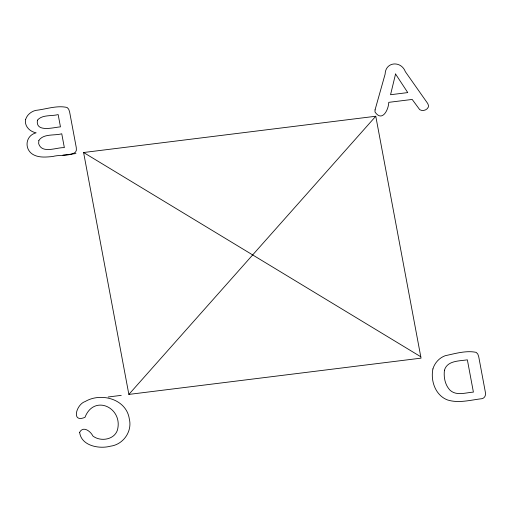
<?xml version="1.0" encoding="UTF-8"?>
<svg xmlns="http://www.w3.org/2000/svg" width="511" height="511" viewBox="0 0 511 511"><rect width="100%" height="100%" fill="white"/><g stroke="black" fill="none" stroke-linecap="round" stroke-linejoin="round"><path stroke-width="0.77" d="M128.861 394.415L375.77 116.246L421.038 358.147L128.861 394.415L83.593 152.514L375.77 116.246M62.917 155.165L75.96 153.549M108.185 396.983L121.235 395.367M83.593 152.514L420.783 356.755M25.639 119.389C24.138 126.128 29.881 131.729 36.153 132.809C24.86 135.664 23.908 150.368 34.218 155.133C39.999 157.848 46.546 157.069 52.697 156.519C60.004 154.411 68.947 156.66 75.481 152.246L76.363 150.266L76.273 147.551L69.585 111.794L68.659 109.137L67.062 107.47C56.823 105.132 45.958 109.284 35.655 110.389C31.101 111.551 27.07 114.822 25.639 119.389M375.055 109.871L374.997 111.992C382.094 122.474 388.584 109.865 388.756 102.347L412.185 99.441L419.729 109.68C422.635 111.462 426.966 110.255 428.346 107.074L428.467 105.419L427.694 103.458L405.338 71.674C401.237 60.598 385.53 61.435 385.122 74.114L375.055 109.871M79.639 432.319C81.217 445.905 99.294 449.233 110.433 446.192C123.202 444.596 132.458 431.52 129.315 418.931C126.415 398.982 101.012 392.122 85.196 401.531C76.395 404.214 70.863 423.319 84.992 417.327C94.165 393.649 123.502 407.938 117.383 430.192C114.196 439.914 100.348 441.906 92.887 436.011C90.549 431.246 83.165 425.574 79.639 432.319M38.849 140.448L38.664 143.655C41.915 154.322 57.13 147.085 64.354 147.666L61.754 133.78C54.6 135.856 43.646 133.339 38.849 140.448M432.913 368.923C430.428 380.855 435.468 395.514 447.636 399.992C458.789 403.486 470.637 399.992 481.873 398.701C485.29 398.056 486.063 394.486 485.239 391.547L478.711 356.665L477.785 354.034L476.175 352.36C466.077 350.271 455.231 353.593 445.234 355.707C439.294 357.841 434.695 362.893 432.913 368.923M444.449 370.239C443.542 377.214 445.055 385.051 450.082 390.251C456.547 396.134 465.789 392.589 473.403 392.116L467.361 359.833C459.338 361.117 447.202 360.459 444.449 370.239M37.437 120.187C35.253 133.02 54.313 127.194 60.458 126.869L58.158 114.573C51.624 116.387 42.221 114.4 37.437 120.187M395.559 74.012L390.551 94.727L407.765 92.587L395.559 74.012"/></g></svg>
